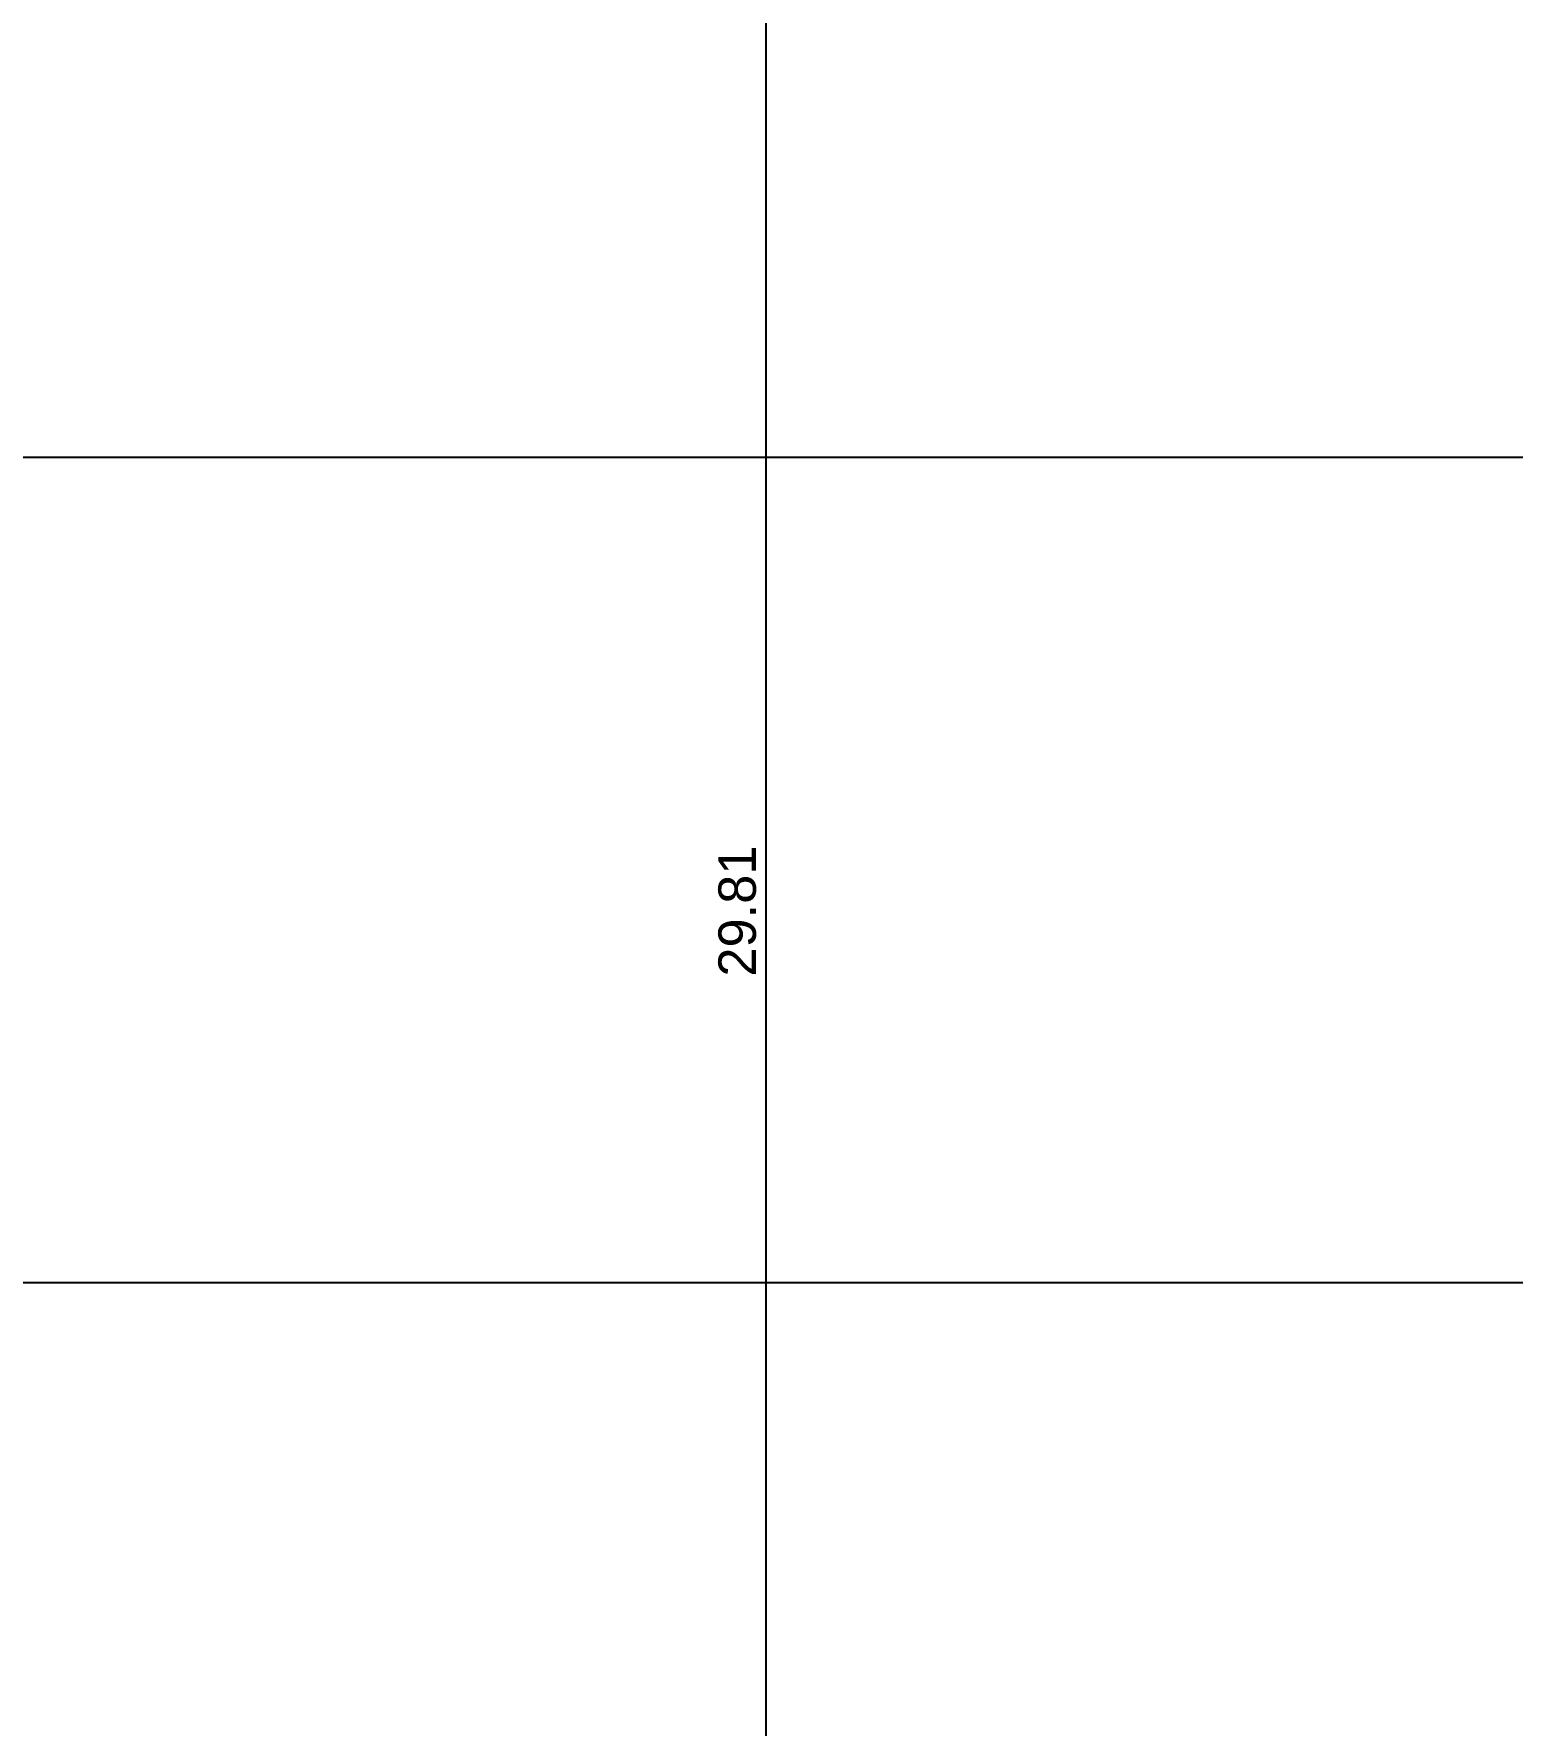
# Model space of a CAD drawing. Header units: millimetres. Extents: x 2767 to 2978, y 1319 to 1481.
# Drawn here: x 2894.56 to 2914.28, y 1390.58 to 1413.13 of the extents above; entities that cross this region are included whole.
import ezdxf

# ---------------------------------------------------------------- set-up
doc = ezdxf.new("R2010")
doc.units = ezdxf.units.MM
doc.header["$LTSCALE"] = 0.03
doc.layers.add('A-COTAS', color=12, linetype='Continuous', lineweight=9)
doc.layers.add('G_HACHURA', color=9, linetype='Continuous')
doc.styles.add('Century Gothic', font='arial.ttf')
doc.dimstyles.new('COTA_250', dxfattribs={"dimscale": 250, "dimtxt": 0.002, "dimasz": 0.00025, "dimexe": 0.00075, "dimexo": 0.00075, "dimgap": 0.0005, "dimtad": 1, "dimzin": 4, "dimdsep": 46, "dimtxsty": 'Century Gothic', "dimblk": 'PU-Tick', "dimcen": 0.001, "dimdle": 0.00075, "dimse1": 1, "dimse2": 1, "dimclrd": 256, "dimclre": 256, "dimclrt": 256, "dimadec": 0, "dimazin": 0, "dimtfac": 1, "dimtix": 1, "dimtmove": 0, "dimatfit": 3, "dimldrblk": 'DOT', "dimfxl": 1, "dimarcsym": 0})

# ---------------------------------------------------------------- blocks, each defined once
blk = doc.blocks.new('PU-Tick')
for p, q in [((1, 0), (-1, 0)), ((0, -1), (0, 1))]:
    blk.add_line(p, q)
at = {"color": 0, "linetype": 'ByBlock', "const_width": 0.15}
blk.add_lwpolyline([(-0.5, -0.5), (0.5, 0.5)], dxfattribs=at)
blk = doc.blocks.new('*D275')
at = {"layer": 'A-COTAS', "lineweight": -2, "transparency": 16777216}
blk.add_line((6.695, 14.366), (6.695, -15.316), dxfattribs=at)
at = {"layer": 'Defpoints', "color": 0, "transparency": 16777216}
for p in [(7.218, 14.428), (6.695, -15.378), (7.826, -15.378)]:
    blk.add_point(p, dxfattribs=at)
at = {"layer": 'A-COTAS', "lineweight": -2, "transparency": 16777216, "xscale": 0.0625, "yscale": 0.0625, "zscale": 0.0625}
for p, rotation in [((6.695, 14.428), 90), ((6.695, -15.378), 270)]:
    blk.add_blockref('PU-Tick', p, dxfattribs=dict(at, rotation=rotation))
at = {"layer": 'A-COTAS', "transparency": 16777216, "insert": (6.314, -0.475), "char_height": 0.5, "attachment_point": 5, "rotation": 90, "style": 'Century Gothic'}
blk.add_mtext('29.81', dxfattribs=at)
blk = doc.blocks.new('_Dot')
at = {"layer": 'G_HACHURA', "color": 0, "lineweight": -2}
blk.add_line((-0.5, 0), (-1, 0), dxfattribs=at)
at = {"layer": 'G_HACHURA', "color": 0, "const_width": 0.5}
blk.add_lwpolyline([(-0.25, 0, 1), (0.25, 0, 1)], format="xyb", close=True, dxfattribs=at)
blk = doc.blocks.new('*D331')
at = {"layer": 'A-COTAS', "lineweight": -2, "transparency": 16777216}
blk.add_line((24.086, -5.433), (-62.437, -5.433), dxfattribs=at)
at = {"layer": 'Defpoints', "color": 0, "transparency": 16777216}
for p in [(-62.5, -5.433), (-62.5, -5.433), (24.148, -5.443)]:
    blk.add_point(p, dxfattribs=at)
at = {"layer": 'A-COTAS', "lineweight": -2, "transparency": 16777216, "xscale": 0.0625, "yscale": 0.0625, "zscale": 0.0625, "rotation": 180}
blk.add_blockref('PU-Tick', (-62.5, -5.433), dxfattribs=at)
at = {"layer": 'A-COTAS', "lineweight": -2, "transparency": 16777216, "xscale": 0.0625, "yscale": 0.0625, "zscale": 0.0625}
blk.add_blockref('PU-Tick', (24.148, -5.433), dxfattribs=at)
at = {"layer": 'A-COTAS', "transparency": 16777216, "insert": (-19.176, -5.052), "char_height": 0.5, "attachment_point": 5, "style": 'Century Gothic'}
blk.add_mtext('86.65', dxfattribs=at)
blk = doc.blocks.new('*D279')
at = {"layer": 'A-COTAS', "lineweight": -2, "transparency": 16777216}
blk.add_line((23.935, 5.571), (-62.437, 5.571), dxfattribs=at)
at = {"layer": 'Defpoints', "color": 0, "transparency": 16777216}
for p in [(23.997, 9.856), (-62.5, 5.571), (-62.5, 5.55)]:
    blk.add_point(p, dxfattribs=at)
at = {"layer": 'A-COTAS', "lineweight": -2, "transparency": 16777216, "xscale": 0.0625, "yscale": 0.0625, "zscale": 0.0625, "rotation": 180}
blk.add_blockref('PU-Tick', (-62.5, 5.571), dxfattribs=at)
at = {"layer": 'A-COTAS', "lineweight": -2, "transparency": 16777216, "xscale": 0.0625, "yscale": 0.0625, "zscale": 0.0625}
blk.add_blockref('PU-Tick', (23.997, 5.571), dxfattribs=at)
at = {"layer": 'A-COTAS', "transparency": 16777216, "insert": (-19.251, 5.951), "char_height": 0.5, "attachment_point": 5, "style": 'Century Gothic'}
blk.add_mtext('86.50', dxfattribs=at)
blk = doc.blocks.new('arq geral tgov')
at = {"extrusion": (0.005334, 0.002979, 0.999981), "elevation": 0.453}
blk.add_lwpolyline([(62.499, 39.999), (2.7, 65.77), (-8.155, 69.102), (-15.915, 71.08), (-24.935, 71.009), (-31.62, 68.365), (-43.631, 61.674), (-63.247, 47.25), (-77.446, 37.945), (-86.559, 32.285), (-97.32, 24.835), (-104.03, 19.4), (-111.239, 13.151), (-117.597, 9.196), (-126.579, 4.615)], dxfattribs=at)
at = {"layer": 'A-COTAS'}
dim = blk.add_linear_dim(base=(6.695, -15.378), p1=(7.218, 14.428), p2=(7.826, -15.378), angle=270, dimstyle='COTA_250', dxfattribs=at)
dim.commit()
dim.dimension.update_dxf_attribs({"geometry": '*D275', "text_midpoint": (6.314, -0.475)})
for base, p1, p2, picture, middle in [((-62.5, 5.571), (23.997, 9.856), (-62.5, 5.55), '*D279', (-19.251, 5.951)), ((-62.5, -5.433), (24.148, -5.443), (-62.5, -5.433), '*D331', (-19.176, -5.052))]:
    dim = blk.add_linear_dim(base=base, p1=p1, p2=p2, dimstyle='COTA_250', dxfattribs=at)
    dim.commit()
    dim.dimension.update_dxf_attribs({"geometry": picture, "text_midpoint": middle})

msp = doc.modelspace()

# ---------------------------------------------------------------- block references
msp.add_blockref('arq geral tgov', (2897.632, 1401.906))

doc.saveas('drawing.dxf')
